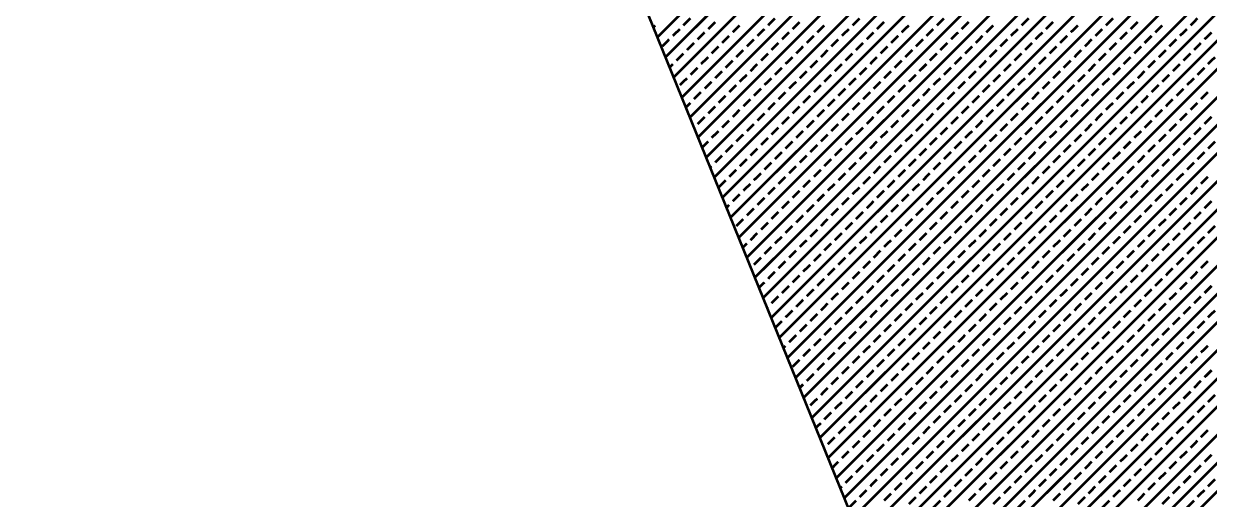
# Model space of a CAD drawing. Extents: x 2 to 176, y -19 to 159.
# Drawn here: x 113.923 to 115.661, y 117.927 to 118.625 of the extents above; entities that cross this region are included whole.
import ezdxf

# ---------------------------------------------------------------- set-up
doc = ezdxf.new("R2010")
doc.units = 0
doc.layers.add('BG_SILKSCREEN_TOP', color=7, linetype='CONTINUOUS')

msp = doc.modelspace()

# ---------------------------------------------------------------- linework, layer by layer
at = {"layer": 'BG_SILKSCREEN_TOP', "const_width": 0.00381}
for points in [[(113.925096, 120.891554), (115.144804, 117.883178)], [(114.935508, 118.399306), (116.572284, 120.035574)], [(114.9477, 118.369842), (116.601494, 120.024144)], [(114.959638, 118.340632), (116.631212, 120.01246)], [(114.971576, 118.311168), (116.66093, 120.000522)], [(114.98326, 118.281704), (116.685822, 119.984266)], [(114.995198, 118.252494), (116.709698, 119.96674)], [(115.007136, 118.222776), (116.733828, 119.949722)], [(115.019328, 118.193566), (116.756434, 119.930926)], [(115.031012, 118.164356), (116.775484, 119.908574)], [(115.04295, 118.134638), (116.794534, 119.886476)], [(115.054888, 118.105428), (116.813584, 119.864124)], [(115.066572, 118.076218), (116.828824, 119.838216)], [(115.07851, 118.0465), (116.842794, 119.810784)], [(115.090448, 118.01729), (116.856764, 119.78386)], [(115.10264, 117.98808), (116.868702, 119.754142)], [(115.114578, 117.958362), (116.876576, 119.720868)], [(115.126262, 117.929152), (116.884704, 119.687848)], [(115.1382, 117.899688), (116.890292, 119.65178)], [(115.151408, 117.872002), (116.889784, 119.610378)], [(115.167156, 117.846094), (116.889784, 119.568976)], [(115.182142, 117.820186), (116.879116, 119.516652)], [(115.19789, 117.794278), (116.864384, 119.460772)], [(115.21313, 117.76837), (116.840254, 119.394986)], [(114.852196, 118.604792), (115.578636, 119.331486)], [(115.228624, 117.742462), (116.813076, 119.326914)], [(114.864134, 118.575582), (115.60048, 119.312182)], [(114.876326, 118.546372), (115.629182, 119.299228)], [(114.88801, 118.516654), (115.65763, 119.286528)], [(114.92357, 118.428516), (115.783868, 119.288814)], [(114.899948, 118.487444), (115.693952, 119.281448)], [(114.911886, 118.458234), (115.734338, 119.280686)], [(115.247166, 117.719856), (116.786406, 119.258842)], [(115.268502, 117.69979), (116.759482, 119.190516)], [(115.290092, 117.680232), (116.732812, 119.122444)], [(115.311682, 117.660166), (116.705634, 119.054372)], [(115.333018, 117.640354), (116.678964, 118.986046)], [(115.354608, 117.620542), (116.65204, 118.917974)], [(114.890296, 118.622318), (114.90071, 118.632732)], [(114.926618, 118.616984), (114.937032, 118.627398)], [(115.014502, 118.622318), (115.024408, 118.632732)], [(115.050316, 118.616984), (115.06073, 118.627398)], [(115.1382, 118.622318), (115.148614, 118.632732)], [(115.174014, 118.616984), (115.184428, 118.627398)], [(115.261898, 118.622318), (115.272312, 118.632732)], [(115.29822, 118.616984), (115.308634, 118.627398)], [(115.386104, 118.622318), (115.396518, 118.632732)], [(115.421918, 118.616984), (115.432332, 118.627398)], [(115.509802, 118.622318), (115.520216, 118.632732)], [(115.546124, 118.616984), (115.556538, 118.627398)], [(115.634008, 118.622318), (115.643914, 118.632732)], [(114.846354, 118.619778), (114.849148, 118.622318)], [(114.874802, 118.607078), (114.885216, 118.616984)], [(114.911124, 118.601998), (114.921538, 118.612158)], [(114.962686, 118.612158), (114.972846, 118.622318)], [(114.998754, 118.607078), (115.009168, 118.616984)], [(115.034822, 118.601998), (115.045236, 118.612158)], [(115.086638, 118.612158), (115.096798, 118.622318)], [(115.122706, 118.607078), (115.132866, 118.616984)], [(115.159028, 118.601998), (115.169188, 118.612158)], [(115.210336, 118.612158), (115.22075, 118.622318)], [(115.246658, 118.607078), (115.256818, 118.616984)], [(115.282726, 118.601998), (115.29314, 118.612158)], [(115.334288, 118.612158), (115.344448, 118.622318)], [(115.370356, 118.607078), (115.38077, 118.616984)], [(115.406424, 118.601998), (115.416838, 118.612158)], [(115.45824, 118.612158), (115.468654, 118.622318)], [(115.494308, 118.607078), (115.504468, 118.616984)], [(115.53063, 118.601998), (115.54079, 118.612158)], [(115.581938, 118.612158), (115.592352, 118.622318)], [(115.61826, 118.607078), (115.628674, 118.616984)], [(115.654328, 118.601998), (115.664742, 118.612158)], [(114.859562, 118.591584), (114.869468, 118.601998)], [(114.89563, 118.58625), (114.90579, 118.596664)], [(114.931698, 118.58117), (114.941858, 118.591584)], [(114.946938, 118.596664), (114.957352, 118.607078)], [(114.98326, 118.591584), (114.993674, 118.601998)], [(115.019328, 118.58625), (115.029742, 118.596664)], [(115.05565, 118.58117), (115.06581, 118.591584)], [(115.071144, 118.596664), (115.081558, 118.607078)], [(115.106958, 118.591584), (115.117372, 118.601998)], [(115.14328, 118.58625), (115.153694, 118.596664)], [(115.179348, 118.58117), (115.189762, 118.591584)], [(115.194842, 118.596664), (115.205256, 118.607078)], [(115.231164, 118.591584), (115.241578, 118.601998)], [(115.266978, 118.58625), (115.277392, 118.596664)], [(115.3033, 118.58117), (115.313714, 118.591584)], [(115.319048, 118.596664), (115.328954, 118.607078)], [(115.354862, 118.591584), (115.365276, 118.601998)], [(115.391184, 118.58625), (115.401598, 118.596664)], [(115.427252, 118.58117), (115.437412, 118.591584)], [(115.442746, 118.596664), (115.45316, 118.607078)], [(115.479068, 118.591584), (115.488974, 118.601998)], [(115.514882, 118.58625), (115.525296, 118.596664)], [(115.551204, 118.58117), (115.561618, 118.591584)], [(115.566444, 118.596664), (115.576858, 118.607078)], [(115.602766, 118.591584), (115.61318, 118.601998)], [(115.639088, 118.58625), (115.648994, 118.596664)], [(114.879882, 118.570756), (114.890296, 118.58117)], [(114.916204, 118.565676), (114.926618, 118.575836)], [(114.967766, 118.575836), (114.97818, 118.58625)], [(115.004088, 118.570756), (115.014502, 118.58117)], [(115.039902, 118.565676), (115.050316, 118.575836)], [(115.091972, 118.575836), (115.101878, 118.58625)], [(115.127786, 118.570756), (115.1382, 118.58117)], [(115.164108, 118.565676), (115.174014, 118.575836)], [(115.21567, 118.575836), (115.226084, 118.58625)], [(115.251484, 118.570756), (115.261898, 118.58117)], [(115.287806, 118.565676), (115.29822, 118.575836)], [(115.339368, 118.575836), (115.349782, 118.58625)], [(115.37569, 118.570756), (115.386104, 118.58117)], [(115.411504, 118.565676), (115.421918, 118.575836)], [(115.463574, 118.575836), (115.473734, 118.58625)], [(115.499388, 118.570756), (115.509802, 118.58117)], [(115.53571, 118.565676), (115.546124, 118.575836)], [(115.587272, 118.575836), (115.597686, 118.58625)], [(115.623594, 118.570756), (115.634008, 118.58117)], [(115.659408, 118.565676), (115.669822, 118.575836)], [(114.87023, 118.56085), (114.874802, 118.565676)], [(114.90071, 118.549928), (114.911124, 118.560342)], [(114.952272, 118.560342), (114.962686, 118.570756)], [(114.988594, 118.555262), (114.998754, 118.565676)], [(115.024408, 118.549928), (115.034822, 118.560342)], [(115.076224, 118.560342), (115.086638, 118.570756)], [(115.112292, 118.555262), (115.122706, 118.565676)], [(115.148614, 118.549928), (115.159028, 118.560342)], [(115.199922, 118.560342), (115.210336, 118.570756)], [(115.236244, 118.555262), (115.246658, 118.565676)], [(115.272312, 118.549928), (115.282726, 118.560342)], [(115.324128, 118.560342), (115.334288, 118.570756)], [(115.360196, 118.555262), (115.370356, 118.565676)], [(115.396518, 118.549928), (115.406424, 118.560342)], [(115.447826, 118.560342), (115.45824, 118.570756)], [(115.484148, 118.555262), (115.494308, 118.565676)], [(115.520216, 118.549928), (115.53063, 118.560342)], [(115.571524, 118.560342), (115.581938, 118.570756)], [(115.607846, 118.555262), (115.61826, 118.565676)], [(115.643914, 118.549928), (115.654328, 118.560342)], [(114.885216, 118.534942), (114.89563, 118.544848)], [(114.921538, 118.529608), (114.931698, 118.539768)], [(114.937032, 118.544848), (114.946938, 118.555262)], [(114.972846, 118.539768), (114.98326, 118.549928)], [(115.009168, 118.534942), (115.019328, 118.544848)], [(115.045236, 118.529608), (115.05565, 118.539768)], [(115.06073, 118.544848), (115.071144, 118.555262)], [(115.096798, 118.539768), (115.106958, 118.549928)], [(115.132866, 118.534942), (115.14328, 118.544848)], [(115.169188, 118.529608), (115.179348, 118.539768)], [(115.184428, 118.544848), (115.194842, 118.555262)], [(115.22075, 118.539768), (115.231164, 118.549928)], [(115.256818, 118.534942), (115.266978, 118.544848)], [(115.29314, 118.529608), (115.3033, 118.539768)], [(115.308634, 118.544848), (115.319048, 118.555262)], [(115.344448, 118.539768), (115.354862, 118.549928)], [(115.38077, 118.534942), (115.391184, 118.544848)], [(115.416838, 118.529608), (115.427252, 118.539768)], [(115.432332, 118.544848), (115.442746, 118.555262)], [(115.468654, 118.539768), (115.479068, 118.549928)], [(115.504468, 118.534942), (115.514882, 118.544848)], [(115.54079, 118.529608), (115.551204, 118.539768)], [(115.556538, 118.544848), (115.566444, 118.555262)], [(115.592352, 118.539768), (115.602766, 118.549928)], [(115.628674, 118.534942), (115.639088, 118.544848)], [(114.90579, 118.514114), (114.916204, 118.524528)], [(114.957352, 118.524528), (114.967766, 118.534942)], [(114.993674, 118.519194), (115.004088, 118.529608)], [(115.029742, 118.514114), (115.039902, 118.524528)], [(115.081558, 118.524528), (115.091972, 118.534942)], [(115.117372, 118.519194), (115.127786, 118.529608)], [(115.153694, 118.514114), (115.164108, 118.524528)], [(115.205256, 118.524528), (115.21567, 118.534942)], [(115.241578, 118.519194), (115.251484, 118.529608)], [(115.277392, 118.514114), (115.287806, 118.524528)], [(115.328954, 118.524528), (115.339368, 118.534942)], [(115.365276, 118.519194), (115.37569, 118.529608)], [(115.401598, 118.514114), (115.411504, 118.524528)], [(115.45316, 118.524528), (115.463574, 118.534942)], [(115.488974, 118.519194), (115.499388, 118.529608)], [(115.525296, 118.514114), (115.53571, 118.524528)], [(115.576858, 118.524528), (115.587272, 118.534942)], [(115.61318, 118.519194), (115.623594, 118.529608)], [(115.648994, 118.514114), (115.659408, 118.524528)], [(114.894106, 118.502176), (114.90071, 118.50878)], [(114.926618, 118.493286), (114.937032, 118.5037)], [(114.941858, 118.50878), (114.952272, 118.519194)], [(114.97818, 118.5037), (114.988594, 118.514114)], [(115.014502, 118.49862), (115.024408, 118.50878)], [(115.050316, 118.493286), (115.06073, 118.5037)], [(115.06581, 118.50878), (115.076224, 118.519194)], [(115.101878, 118.5037), (115.112292, 118.514114)], [(115.1382, 118.49862), (115.148614, 118.50878)], [(115.174014, 118.493286), (115.184428, 118.5037)], [(115.189762, 118.50878), (115.199922, 118.519194)], [(115.226084, 118.5037), (115.236244, 118.514114)], [(115.261898, 118.49862), (115.272312, 118.50878)], [(115.29822, 118.493286), (115.308634, 118.5037)], [(115.313714, 118.50878), (115.324128, 118.519194)], [(115.349782, 118.5037), (115.360196, 118.514114)], [(115.386104, 118.49862), (115.396518, 118.50878)], [(115.421918, 118.493286), (115.432332, 118.5037)], [(115.437412, 118.50878), (115.447826, 118.519194)], [(115.473734, 118.5037), (115.484148, 118.514114)], [(115.509802, 118.49862), (115.520216, 118.50878)], [(115.546124, 118.493286), (115.556538, 118.5037)], [(115.561618, 118.50878), (115.571524, 118.519194)], [(115.597686, 118.5037), (115.607846, 118.514114)], [(115.634008, 118.49862), (115.643914, 118.50878)], [(114.911124, 118.477792), (114.921538, 118.488206)], [(114.962686, 118.488206), (114.972846, 118.49862)], [(114.998754, 118.482872), (115.009168, 118.493286)], [(115.034822, 118.477792), (115.045236, 118.488206)], [(115.086638, 118.488206), (115.096798, 118.49862)], [(115.122706, 118.482872), (115.132866, 118.493286)], [(115.159028, 118.477792), (115.169188, 118.488206)], [(115.210336, 118.488206), (115.22075, 118.49862)], [(115.246658, 118.482872), (115.256818, 118.493286)], [(115.282726, 118.477792), (115.29314, 118.488206)], [(115.334288, 118.488206), (115.344448, 118.49862)], [(115.370356, 118.482872), (115.38077, 118.493286)], [(115.406424, 118.477792), (115.416838, 118.488206)], [(115.45824, 118.488206), (115.468654, 118.49862)], [(115.494308, 118.482872), (115.504468, 118.493286)], [(115.53063, 118.477792), (115.54079, 118.488206)], [(115.581938, 118.488206), (115.592352, 118.49862)], [(115.61826, 118.482872), (115.628674, 118.493286)], [(115.654328, 118.477792), (115.664742, 118.488206)], [(114.946938, 118.472458), (114.957352, 118.482872)], [(114.98326, 118.467378), (114.993674, 118.477792)], [(115.019328, 118.462298), (115.029742, 118.472458)], [(115.071144, 118.472458), (115.081558, 118.482872)], [(115.106958, 118.467378), (115.117372, 118.477792)], [(115.14328, 118.462298), (115.153694, 118.472458)], [(115.194842, 118.472458), (115.205256, 118.482872)], [(115.231164, 118.467378), (115.241578, 118.477792)], [(115.266978, 118.462298), (115.277392, 118.472458)], [(115.319048, 118.472458), (115.328954, 118.482872)], [(115.354862, 118.467378), (115.365276, 118.477792)], [(115.391184, 118.462298), (115.401598, 118.472458)], [(115.442746, 118.472458), (115.45316, 118.482872)], [(115.479068, 118.467378), (115.488974, 118.477792)], [(115.514882, 118.462298), (115.525296, 118.472458)], [(115.566444, 118.472458), (115.576858, 118.482872)], [(115.602766, 118.467378), (115.61318, 118.477792)], [(115.639088, 118.462298), (115.648994, 118.472458)], [(114.917728, 118.443248), (114.926618, 118.452138)], [(114.931698, 118.457472), (114.941858, 118.467378)], [(114.967766, 118.452138), (114.97818, 118.462298)], [(115.004088, 118.447058), (115.014502, 118.457472)], [(115.039902, 118.441724), (115.050316, 118.452138)], [(115.05565, 118.457472), (115.06581, 118.467378)], [(115.091972, 118.452138), (115.101878, 118.462298)], [(115.127786, 118.447058), (115.1382, 118.457472)], [(115.164108, 118.441724), (115.174014, 118.452138)], [(115.179348, 118.457472), (115.189762, 118.467378)], [(115.21567, 118.452138), (115.226084, 118.462298)], [(115.251484, 118.447058), (115.261898, 118.457472)], [(115.287806, 118.441724), (115.29822, 118.452138)], [(115.3033, 118.457472), (115.313714, 118.467378)], [(115.339368, 118.452138), (115.349782, 118.462298)], [(115.37569, 118.447058), (115.386104, 118.457472)], [(115.411504, 118.441724), (115.421918, 118.452138)], [(115.427252, 118.457472), (115.437412, 118.467378)], [(115.463574, 118.452138), (115.473734, 118.462298)], [(115.499388, 118.447058), (115.509802, 118.457472)], [(115.53571, 118.441724), (115.546124, 118.452138)], [(115.551204, 118.457472), (115.561618, 118.467378)], [(115.587272, 118.452138), (115.597686, 118.462298)], [(115.623594, 118.447058), (115.634008, 118.457472)], [(115.659408, 118.441724), (115.669822, 118.452138)], [(114.952272, 118.436644), (114.962686, 118.447058)], [(114.988594, 118.431564), (114.998754, 118.441724)], [(115.024408, 118.42623), (115.034822, 118.436644)], [(115.076224, 118.436644), (115.086638, 118.447058)], [(115.112292, 118.431564), (115.122706, 118.441724)], [(115.148614, 118.42623), (115.159028, 118.436644)], [(115.199922, 118.436644), (115.210336, 118.447058)], [(115.236244, 118.431564), (115.246658, 118.441724)], [(115.272312, 118.42623), (115.282726, 118.436644)], [(115.324128, 118.436644), (115.334288, 118.447058)], [(115.360196, 118.431564), (115.370356, 118.441724)], [(115.396518, 118.42623), (115.406424, 118.436644)], [(115.447826, 118.436644), (115.45824, 118.447058)], [(115.484148, 118.431564), (115.494308, 118.441724)], [(115.520216, 118.42623), (115.53063, 118.436644)], [(115.571524, 118.436644), (115.581938, 118.447058)], [(115.607846, 118.431564), (115.61826, 118.441724)], [(115.643914, 118.42623), (115.654328, 118.436644)], [(114.937032, 118.42115), (114.946938, 118.431564)], [(114.972846, 118.415816), (114.98326, 118.42623)], [(115.009168, 118.410736), (115.019328, 118.42115)], [(115.06073, 118.42115), (115.071144, 118.431564)], [(115.096798, 118.415816), (115.106958, 118.42623)], [(115.132866, 118.410736), (115.14328, 118.42115)], [(115.184428, 118.42115), (115.194842, 118.431564)], [(115.22075, 118.415816), (115.231164, 118.42623)], [(115.256818, 118.410736), (115.266978, 118.42115)], [(115.308634, 118.42115), (115.319048, 118.431564)], [(115.344448, 118.415816), (115.354862, 118.42623)], [(115.38077, 118.410736), (115.391184, 118.42115)], [(115.432332, 118.42115), (115.442746, 118.431564)], [(115.468654, 118.415816), (115.479068, 118.42623)], [(115.504468, 118.410736), (115.514882, 118.42115)], [(115.556538, 118.42115), (115.566444, 118.431564)], [(115.592352, 118.415816), (115.602766, 118.42623)], [(115.628674, 118.410736), (115.639088, 118.42115)], [(114.929666, 118.414038), (114.931698, 118.415816)], [(114.957352, 118.400322), (114.967766, 118.410736)], [(114.993674, 118.395242), (115.004088, 118.405402)], [(115.029742, 118.389908), (115.039902, 118.400322)], [(115.045236, 118.405402), (115.05565, 118.415816)], [(115.081558, 118.400322), (115.091972, 118.410736)], [(115.117372, 118.395242), (115.127786, 118.405402)], [(115.153694, 118.389908), (115.164108, 118.400322)], [(115.169188, 118.405402), (115.179348, 118.415816)], [(115.205256, 118.400322), (115.21567, 118.410736)], [(115.241578, 118.395242), (115.251484, 118.405402)], [(115.277392, 118.389908), (115.287806, 118.400322)], [(115.29314, 118.405402), (115.3033, 118.415816)], [(115.328954, 118.400322), (115.339368, 118.410736)], [(115.365276, 118.395242), (115.37569, 118.405402)], [(115.401598, 118.389908), (115.411504, 118.400322)], [(115.416838, 118.405402), (115.427252, 118.415816)], [(115.45316, 118.400322), (115.463574, 118.410736)], [(115.488974, 118.395242), (115.499388, 118.405402)], [(115.525296, 118.389908), (115.53571, 118.400322)], [(115.54079, 118.405402), (115.551204, 118.415816)], [(115.576858, 118.400322), (115.587272, 118.410736)], [(115.61318, 118.395242), (115.623594, 118.405402)], [(115.648994, 118.389908), (115.659408, 118.400322)], [(114.941858, 118.384828), (114.952272, 118.395242)], [(114.97818, 118.380002), (114.988594, 118.389908)], [(115.014502, 118.374668), (115.024408, 118.384828)], [(115.06581, 118.384828), (115.076224, 118.395242)], [(115.101878, 118.380002), (115.112292, 118.389908)], [(115.1382, 118.374668), (115.148614, 118.384828)], [(115.189762, 118.384828), (115.199922, 118.395242)], [(115.226084, 118.380002), (115.236244, 118.389908)], [(115.261898, 118.374668), (115.272312, 118.384828)], [(115.313714, 118.384828), (115.324128, 118.395242)], [(115.349782, 118.380002), (115.360196, 118.389908)], [(115.386104, 118.374668), (115.396518, 118.384828)], [(115.437412, 118.384828), (115.447826, 118.395242)], [(115.473734, 118.380002), (115.484148, 118.389908)], [(115.509802, 118.374668), (115.520216, 118.384828)], [(115.561618, 118.384828), (115.571524, 118.395242)], [(115.597686, 118.380002), (115.607846, 118.389908)], [(115.634008, 118.374668), (115.643914, 118.384828)], [(114.962686, 118.364508), (114.972846, 118.374668)], [(114.998754, 118.359174), (115.009168, 118.369588)], [(115.034822, 118.354094), (115.045236, 118.364508)], [(115.050316, 118.369588), (115.06073, 118.380002)], [(115.086638, 118.364508), (115.096798, 118.374668)], [(115.122706, 118.359174), (115.132866, 118.369588)], [(115.159028, 118.354094), (115.169188, 118.364508)], [(115.174014, 118.369588), (115.184428, 118.380002)], [(115.210336, 118.364508), (115.22075, 118.374668)], [(115.246658, 118.359174), (115.256818, 118.369588)], [(115.282726, 118.354094), (115.29314, 118.364508)], [(115.29822, 118.369588), (115.308634, 118.380002)], [(115.334288, 118.364508), (115.344448, 118.374668)], [(115.370356, 118.359174), (115.38077, 118.369588)], [(115.406424, 118.354094), (115.416838, 118.364508)], [(115.421918, 118.369588), (115.432332, 118.380002)], [(115.45824, 118.364508), (115.468654, 118.374668)], [(115.494308, 118.359174), (115.504468, 118.369588)], [(115.53063, 118.354094), (115.54079, 118.364508)], [(115.546124, 118.369588), (115.556538, 118.380002)], [(115.581938, 118.364508), (115.592352, 118.374668)], [(115.61826, 118.359174), (115.628674, 118.369588)], [(115.654328, 118.354094), (115.664742, 118.364508)], [(114.953796, 118.35511), (114.957352, 118.359174)], [(114.98326, 118.34368), (114.993674, 118.354094)], [(115.019328, 118.338346), (115.029742, 118.34876)], [(115.071144, 118.34876), (115.081558, 118.359174)], [(115.106958, 118.34368), (115.117372, 118.354094)], [(115.14328, 118.338346), (115.153694, 118.34876)], [(115.194842, 118.34876), (115.205256, 118.359174)], [(115.231164, 118.34368), (115.241578, 118.354094)], [(115.266978, 118.338346), (115.277392, 118.34876)], [(115.319048, 118.34876), (115.328954, 118.359174)], [(115.354862, 118.34368), (115.365276, 118.354094)], [(115.391184, 118.338346), (115.401598, 118.34876)], [(115.442746, 118.34876), (115.45316, 118.359174)], [(115.479068, 118.34368), (115.488974, 118.354094)], [(115.514882, 118.338346), (115.525296, 118.34876)], [(115.566444, 118.34876), (115.576858, 118.359174)], [(115.602766, 118.34368), (115.61318, 118.354094)], [(115.639088, 118.338346), (115.648994, 118.34876)], [(114.967766, 118.328186), (114.97818, 118.338346)], [(115.004088, 118.322852), (115.014502, 118.333266)], [(115.05565, 118.333266), (115.06581, 118.34368)], [(115.091972, 118.328186), (115.101878, 118.338346)], [(115.127786, 118.322852), (115.1382, 118.333266)], [(115.179348, 118.333266), (115.189762, 118.34368)], [(115.21567, 118.328186), (115.226084, 118.338346)], [(115.251484, 118.322852), (115.261898, 118.333266)], [(115.3033, 118.333266), (115.313714, 118.34368)], [(115.339368, 118.328186), (115.349782, 118.338346)], [(115.37569, 118.322852), (115.386104, 118.333266)], [(115.427252, 118.333266), (115.437412, 118.34368)], [(115.463574, 118.328186), (115.473734, 118.338346)], [(115.499388, 118.322852), (115.509802, 118.333266)], [(115.551204, 118.333266), (115.561618, 118.34368)], [(115.587272, 118.328186), (115.597686, 118.338346)], [(115.623594, 118.322852), (115.634008, 118.333266)], [(114.988594, 118.307358), (114.998754, 118.317772)], [(115.024408, 118.302532), (115.034822, 118.312438)], [(115.039902, 118.317772), (115.050316, 118.328186)], [(115.076224, 118.312438), (115.086638, 118.322852)], [(115.112292, 118.307358), (115.122706, 118.317772)], [(115.148614, 118.302532), (115.159028, 118.312438)], [(115.164108, 118.317772), (115.174014, 118.328186)], [(115.199922, 118.312438), (115.210336, 118.322852)], [(115.236244, 118.307358), (115.246658, 118.317772)], [(115.272312, 118.302532), (115.282726, 118.312438)], [(115.287806, 118.317772), (115.29822, 118.328186)], [(115.324128, 118.312438), (115.334288, 118.322852)], [(115.360196, 118.307358), (115.370356, 118.317772)], [(115.396518, 118.302532), (115.406424, 118.312438)], [(115.411504, 118.317772), (115.421918, 118.328186)], [(115.447826, 118.312438), (115.45824, 118.322852)], [(115.484148, 118.307358), (115.494308, 118.317772)], [(115.520216, 118.302532), (115.53063, 118.312438)], [(115.53571, 118.317772), (115.546124, 118.328186)], [(115.571524, 118.312438), (115.581938, 118.322852)], [(115.607846, 118.307358), (115.61826, 118.317772)], [(115.643914, 118.302532), (115.654328, 118.312438)], [(115.659408, 118.317772), (115.669822, 118.328186)], [(114.977418, 118.29669), (114.98326, 118.302532)], [(115.009168, 118.287038), (115.019328, 118.297452)], [(115.06073, 118.297452), (115.071144, 118.307358)], [(115.096798, 118.292118), (115.106958, 118.302532)], [(115.132866, 118.287038), (115.14328, 118.297452)], [(115.184428, 118.297452), (115.194842, 118.307358)], [(115.22075, 118.292118), (115.231164, 118.302532)], [(115.256818, 118.287038), (115.266978, 118.297452)], [(115.308634, 118.297452), (115.319048, 118.307358)], [(115.344448, 118.292118), (115.354862, 118.302532)], [(115.38077, 118.287038), (115.391184, 118.297452)], [(115.432332, 118.297452), (115.442746, 118.307358)], [(115.468654, 118.292118), (115.479068, 118.302532)], [(115.504468, 118.287038), (115.514882, 118.297452)], [(115.556538, 118.297452), (115.566444, 118.307358)], [(115.592352, 118.292118), (115.602766, 118.302532)], [(115.628674, 118.287038), (115.639088, 118.297452)], [(114.993674, 118.27129), (115.004088, 118.281704)], [(115.045236, 118.281704), (115.05565, 118.292118)], [(115.081558, 118.276624), (115.091972, 118.287038)], [(115.117372, 118.27129), (115.127786, 118.281704)], [(115.169188, 118.281704), (115.179348, 118.292118)], [(115.205256, 118.276624), (115.21567, 118.287038)], [(115.241578, 118.27129), (115.251484, 118.281704)], [(115.29314, 118.281704), (115.3033, 118.292118)], [(115.328954, 118.276624), (115.339368, 118.287038)], [(115.365276, 118.27129), (115.37569, 118.281704)], [(115.416838, 118.281704), (115.427252, 118.292118)], [(115.45316, 118.276624), (115.463574, 118.287038)], [(115.488974, 118.27129), (115.499388, 118.281704)], [(115.54079, 118.281704), (115.551204, 118.292118)], [(115.576858, 118.276624), (115.587272, 118.287038)], [(115.61318, 118.27129), (115.623594, 118.281704)], [(115.014502, 118.250716), (115.024408, 118.26113)], [(115.029742, 118.26621), (115.039902, 118.276624)], [(115.06581, 118.26113), (115.076224, 118.27129)], [(115.101878, 118.255796), (115.112292, 118.26621)], [(115.1382, 118.250716), (115.148614, 118.26113)], [(115.153694, 118.26621), (115.164108, 118.276624)], [(115.189762, 118.26113), (115.199922, 118.27129)], [(115.226084, 118.255796), (115.236244, 118.26621)], [(115.261898, 118.250716), (115.272312, 118.26113)], [(115.277392, 118.26621), (115.287806, 118.276624)], [(115.313714, 118.26113), (115.324128, 118.27129)], [(115.349782, 118.255796), (115.360196, 118.26621)], [(115.386104, 118.250716), (115.396518, 118.26113)], [(115.401598, 118.26621), (115.411504, 118.276624)], [(115.437412, 118.26113), (115.447826, 118.27129)], [(115.473734, 118.255796), (115.484148, 118.26621)], [(115.509802, 118.250716), (115.520216, 118.26113)], [(115.525296, 118.26621), (115.53571, 118.276624)], [(115.561618, 118.26113), (115.571524, 118.27129)], [(115.597686, 118.255796), (115.607846, 118.26621)], [(115.634008, 118.250716), (115.643914, 118.26113)], [(115.648994, 118.26621), (115.659408, 118.276624)], [(115.00104, 118.237762), (115.009168, 118.245382)], [(115.050316, 118.245382), (115.06073, 118.255796)], [(115.086638, 118.240302), (115.096798, 118.250716)], [(115.122706, 118.235222), (115.132866, 118.245382)], [(115.174014, 118.245382), (115.184428, 118.255796)], [(115.210336, 118.240302), (115.22075, 118.250716)], [(115.246658, 118.235222), (115.256818, 118.245382)], [(115.29822, 118.245382), (115.308634, 118.255796)], [(115.334288, 118.240302), (115.344448, 118.250716)], [(115.370356, 118.235222), (115.38077, 118.245382)], [(115.421918, 118.245382), (115.432332, 118.255796)], [(115.45824, 118.240302), (115.468654, 118.250716)], [(115.494308, 118.235222), (115.504468, 118.245382)], [(115.546124, 118.245382), (115.556538, 118.255796)], [(115.581938, 118.240302), (115.592352, 118.250716)], [(115.61826, 118.235222), (115.628674, 118.245382)], [(115.034822, 118.229888), (115.045236, 118.240302)], [(115.071144, 118.225062), (115.081558, 118.235222)], [(115.106958, 118.219982), (115.117372, 118.229888)], [(115.159028, 118.229888), (115.169188, 118.240302)], [(115.194842, 118.225062), (115.205256, 118.235222)], [(115.231164, 118.219982), (115.241578, 118.229888)], [(115.282726, 118.229888), (115.29314, 118.240302)], [(115.319048, 118.225062), (115.328954, 118.235222)], [(115.354862, 118.219982), (115.365276, 118.229888)], [(115.406424, 118.229888), (115.416838, 118.240302)], [(115.442746, 118.225062), (115.45316, 118.235222)], [(115.479068, 118.219982), (115.488974, 118.229888)], [(115.53063, 118.229888), (115.54079, 118.240302)], [(115.566444, 118.225062), (115.576858, 118.235222)], [(115.602766, 118.219982), (115.61318, 118.229888)], [(115.654328, 118.229888), (115.664742, 118.240302)], [(115.012978, 118.208552), (115.014502, 118.209568)], [(115.019328, 118.214648), (115.029742, 118.225062)], [(115.05565, 118.209568), (115.06581, 118.219982)], [(115.091972, 118.204234), (115.101878, 118.214648)], [(115.127786, 118.199154), (115.1382, 118.209568)], [(115.14328, 118.214648), (115.153694, 118.225062)], [(115.179348, 118.209568), (115.189762, 118.219982)], [(115.21567, 118.204234), (115.226084, 118.214648)], [(115.251484, 118.199154), (115.261898, 118.209568)], [(115.266978, 118.214648), (115.277392, 118.225062)], [(115.3033, 118.209568), (115.313714, 118.219982)], [(115.339368, 118.204234), (115.349782, 118.214648)], [(115.37569, 118.199154), (115.386104, 118.209568)], [(115.391184, 118.214648), (115.401598, 118.225062)], [(115.427252, 118.209568), (115.437412, 118.219982)], [(115.463574, 118.204234), (115.473734, 118.214648)], [(115.499388, 118.199154), (115.509802, 118.209568)], [(115.514882, 118.214648), (115.525296, 118.225062)], [(115.551204, 118.209568), (115.561618, 118.219982)], [(115.587272, 118.204234), (115.597686, 118.214648)], [(115.623594, 118.199154), (115.634008, 118.209568)], [(115.639088, 118.214648), (115.648994, 118.225062)], [(115.039902, 118.194074), (115.050316, 118.204234)], [(115.076224, 118.18874), (115.086638, 118.199154)], [(115.112292, 118.18366), (115.122706, 118.194074)], [(115.164108, 118.194074), (115.174014, 118.204234)], [(115.199922, 118.18874), (115.210336, 118.199154)], [(115.236244, 118.18366), (115.246658, 118.194074)], [(115.287806, 118.194074), (115.29822, 118.204234)], [(115.324128, 118.18874), (115.334288, 118.199154)], [(115.360196, 118.18366), (115.370356, 118.194074)], [(115.411504, 118.194074), (115.421918, 118.204234)], [(115.447826, 118.18874), (115.45824, 118.199154)], [(115.484148, 118.18366), (115.494308, 118.194074)], [(115.53571, 118.194074), (115.546124, 118.204234)], [(115.571524, 118.18874), (115.581938, 118.199154)], [(115.607846, 118.18366), (115.61826, 118.194074)], [(115.659408, 118.194074), (115.669822, 118.204234)], [(115.02517, 118.178834), (115.034822, 118.18874)], [(115.06073, 118.173246), (115.071144, 118.18366)], [(115.096798, 118.168166), (115.106958, 118.178326)], [(115.132866, 118.162832), (115.14328, 118.173246)], [(115.148614, 118.178326), (115.159028, 118.18874)], [(115.184428, 118.173246), (115.194842, 118.18366)], [(115.22075, 118.168166), (115.231164, 118.178326)], [(115.256818, 118.162832), (115.266978, 118.173246)], [(115.272312, 118.178326), (115.282726, 118.18874)], [(115.308634, 118.173246), (115.319048, 118.18366)], [(115.344448, 118.168166), (115.354862, 118.178326)], [(115.38077, 118.162832), (115.391184, 118.173246)], [(115.396518, 118.178326), (115.406424, 118.18874)], [(115.432332, 118.173246), (115.442746, 118.18366)], [(115.468654, 118.168166), (115.479068, 118.178326)], [(115.504468, 118.162832), (115.514882, 118.173246)], [(115.520216, 118.178326), (115.53063, 118.18874)], [(115.556538, 118.173246), (115.566444, 118.18366)], [(115.592352, 118.168166), (115.602766, 118.178326)], [(115.628674, 118.162832), (115.639088, 118.173246)], [(115.643914, 118.178326), (115.654328, 118.18874)], [(115.045236, 118.157752), (115.05565, 118.168166)], [(115.081558, 118.152418), (115.091972, 118.162832)], [(115.117372, 118.147592), (115.127786, 118.157752)], [(115.169188, 118.157752), (115.179348, 118.168166)], [(115.205256, 118.152418), (115.21567, 118.162832)], [(115.241578, 118.147592), (115.251484, 118.157752)], [(115.29314, 118.157752), (115.3033, 118.168166)], [(115.328954, 118.152418), (115.339368, 118.162832)], [(115.365276, 118.147592), (115.37569, 118.157752)], [(115.416838, 118.157752), (115.427252, 118.168166)], [(115.45316, 118.152418), (115.463574, 118.162832)], [(115.488974, 118.147592), (115.499388, 118.157752)], [(115.54079, 118.157752), (115.551204, 118.168166)], [(115.576858, 118.152418), (115.587272, 118.162832)], [(115.61318, 118.147592), (115.623594, 118.157752)], [(115.037108, 118.149624), (115.039902, 118.152418)], [(115.06581, 118.137178), (115.076224, 118.147592)], [(115.101878, 118.132098), (115.112292, 118.142512)], [(115.153694, 118.142512), (115.164108, 118.152418)], [(115.189762, 118.137178), (115.199922, 118.147592)], [(115.226084, 118.132098), (115.236244, 118.142512)], [(115.277392, 118.142512), (115.287806, 118.152418)], [(115.313714, 118.137178), (115.324128, 118.147592)], [(115.349782, 118.132098), (115.360196, 118.142512)], [(115.401598, 118.142512), (115.411504, 118.152418)], [(115.437412, 118.137178), (115.447826, 118.147592)], [(115.473734, 118.132098), (115.484148, 118.142512)], [(115.525296, 118.142512), (115.53571, 118.152418)], [(115.561618, 118.137178), (115.571524, 118.147592)], [(115.597686, 118.132098), (115.607846, 118.142512)], [(115.648994, 118.142512), (115.659408, 118.152418)], [(115.050316, 118.121684), (115.06073, 118.132098)], [(115.086638, 118.116604), (115.096798, 118.127018)], [(115.122706, 118.11127), (115.132866, 118.121684)], [(115.1382, 118.127018), (115.148614, 118.137178)], [(115.174014, 118.121684), (115.184428, 118.132098)], [(115.210336, 118.116604), (115.22075, 118.127018)], [(115.246658, 118.11127), (115.256818, 118.121684)], [(115.261898, 118.127018), (115.272312, 118.137178)], [(115.29822, 118.121684), (115.308634, 118.132098)], [(115.334288, 118.116604), (115.344448, 118.127018)], [(115.370356, 118.11127), (115.38077, 118.121684)], [(115.386104, 118.127018), (115.396518, 118.137178)], [(115.421918, 118.121684), (115.432332, 118.132098)], [(115.45824, 118.116604), (115.468654, 118.127018)], [(115.494308, 118.11127), (115.504468, 118.121684)], [(115.509802, 118.127018), (115.520216, 118.137178)], [(115.546124, 118.121684), (115.556538, 118.132098)], [(115.581938, 118.116604), (115.592352, 118.127018)], [(115.61826, 118.11127), (115.628674, 118.121684)], [(115.634008, 118.127018), (115.643914, 118.137178)], [(115.071144, 118.10111), (115.081558, 118.11127)], [(115.106958, 118.095776), (115.117372, 118.10619)], [(115.159028, 118.10619), (115.169188, 118.116604)], [(115.194842, 118.10111), (115.205256, 118.11127)], [(115.231164, 118.095776), (115.241578, 118.10619)], [(115.282726, 118.10619), (115.29314, 118.116604)], [(115.319048, 118.10111), (115.328954, 118.11127)], [(115.354862, 118.095776), (115.365276, 118.10619)], [(115.406424, 118.10619), (115.416838, 118.116604)], [(115.442746, 118.10111), (115.45316, 118.11127)], [(115.479068, 118.095776), (115.488974, 118.10619)], [(115.53063, 118.10619), (115.54079, 118.116604)], [(115.566444, 118.10111), (115.576858, 118.11127)], [(115.602766, 118.095776), (115.61318, 118.10619)], [(115.654328, 118.10619), (115.664742, 118.116604)], [(115.06073, 118.090696), (115.06581, 118.095776)], [(115.091972, 118.080282), (115.101878, 118.090696)], [(115.14328, 118.090696), (115.153694, 118.10111)], [(115.179348, 118.085362), (115.189762, 118.095776)], [(115.21567, 118.080282), (115.226084, 118.090696)], [(115.266978, 118.090696), (115.277392, 118.10111)], [(115.3033, 118.085362), (115.313714, 118.095776)], [(115.339368, 118.080282), (115.349782, 118.090696)], [(115.391184, 118.090696), (115.401598, 118.10111)], [(115.427252, 118.085362), (115.437412, 118.095776)], [(115.463574, 118.080282), (115.473734, 118.090696)], [(115.514882, 118.090696), (115.525296, 118.10111)], [(115.551204, 118.085362), (115.561618, 118.095776)], [(115.587272, 118.080282), (115.597686, 118.090696)], [(115.639088, 118.090696), (115.648994, 118.10111)], [(115.076224, 118.065042), (115.086638, 118.074948)], [(115.112292, 118.059962), (115.122706, 118.069868)], [(115.127786, 118.074948), (115.1382, 118.085362)], [(115.164108, 118.069868), (115.174014, 118.080282)], [(115.199922, 118.065042), (115.210336, 118.074948)], [(115.236244, 118.059962), (115.246658, 118.069868)], [(115.251484, 118.074948), (115.261898, 118.085362)], [(115.287806, 118.069868), (115.29822, 118.080282)], [(115.324128, 118.065042), (115.334288, 118.074948)], [(115.360196, 118.059962), (115.370356, 118.069868)], [(115.37569, 118.074948), (115.386104, 118.085362)], [(115.411504, 118.069868), (115.421918, 118.080282)], [(115.447826, 118.065042), (115.45824, 118.074948)], [(115.484148, 118.059962), (115.494308, 118.069868)], [(115.499388, 118.074948), (115.509802, 118.085362)], [(115.53571, 118.069868), (115.546124, 118.080282)], [(115.571524, 118.065042), (115.581938, 118.074948)], [(115.607846, 118.059962), (115.61826, 118.069868)], [(115.623594, 118.074948), (115.634008, 118.085362)], [(115.659408, 118.069868), (115.669822, 118.080282)], [(115.096798, 118.044214), (115.106958, 118.054628)], [(115.148614, 118.054628), (115.159028, 118.065042)], [(115.184428, 118.049548), (115.194842, 118.059962)], [(115.22075, 118.044214), (115.231164, 118.054628)], [(115.272312, 118.054628), (115.282726, 118.065042)], [(115.308634, 118.049548), (115.319048, 118.059962)], [(115.344448, 118.044214), (115.354862, 118.054628)], [(115.396518, 118.054628), (115.406424, 118.065042)], [(115.432332, 118.049548), (115.442746, 118.059962)], [(115.468654, 118.044214), (115.479068, 118.054628)], [(115.520216, 118.054628), (115.53063, 118.065042)], [(115.556538, 118.049548), (115.566444, 118.059962)], [(115.592352, 118.044214), (115.602766, 118.054628)], [(115.643914, 118.054628), (115.654328, 118.065042)], [(115.084352, 118.032022), (115.091972, 118.039134)], [(115.132866, 118.039134), (115.14328, 118.049548)], [(115.169188, 118.0338), (115.179348, 118.044214)], [(115.205256, 118.02872), (115.21567, 118.039134)], [(115.256818, 118.039134), (115.266978, 118.049548)], [(115.29314, 118.0338), (115.3033, 118.044214)], [(115.328954, 118.02872), (115.339368, 118.039134)], [(115.38077, 118.039134), (115.391184, 118.049548)], [(115.416838, 118.0338), (115.427252, 118.044214)], [(115.45316, 118.02872), (115.463574, 118.039134)], [(115.504468, 118.039134), (115.514882, 118.049548)], [(115.54079, 118.0338), (115.551204, 118.044214)], [(115.576858, 118.02872), (115.587272, 118.039134)], [(115.628674, 118.039134), (115.639088, 118.049548)], [(115.101878, 118.007892), (115.112292, 118.018306)], [(115.117372, 118.02364), (115.127786, 118.0338)], [(115.153694, 118.018306), (115.164108, 118.02872)], [(115.189762, 118.013226), (115.199922, 118.02364)], [(115.226084, 118.007892), (115.236244, 118.018306)], [(115.241578, 118.02364), (115.251484, 118.0338)], [(115.277392, 118.018306), (115.287806, 118.02872)], [(115.313714, 118.013226), (115.324128, 118.02364)], [(115.349782, 118.007892), (115.360196, 118.018306)], [(115.365276, 118.02364), (115.37569, 118.0338)], [(115.401598, 118.018306), (115.411504, 118.02872)], [(115.437412, 118.013226), (115.447826, 118.02364)], [(115.473734, 118.007892), (115.484148, 118.018306)], [(115.488974, 118.02364), (115.499388, 118.0338)], [(115.525296, 118.018306), (115.53571, 118.02872)], [(115.561618, 118.013226), (115.571524, 118.02364)], [(115.597686, 118.007892), (115.607846, 118.018306)], [(115.61318, 118.02364), (115.623594, 118.0338)], [(115.648994, 118.018306), (115.659408, 118.02872)], [(115.1382, 118.002812), (115.148614, 118.013226)], [(115.174014, 117.997732), (115.184428, 118.007892)], [(115.210336, 117.992398), (115.22075, 118.002812)], [(115.261898, 118.002812), (115.272312, 118.013226)], [(115.29822, 117.997732), (115.308634, 118.007892)], [(115.334288, 117.992398), (115.344448, 118.002812)], [(115.386104, 118.002812), (115.396518, 118.013226)], [(115.421918, 117.997732), (115.432332, 118.007892)], [(115.45824, 117.992398), (115.468654, 118.002812)], [(115.509802, 118.002812), (115.520216, 118.013226)], [(115.546124, 117.997732), (115.556538, 118.007892)], [(115.581938, 117.992398), (115.592352, 118.002812)], [(115.634008, 118.002812), (115.643914, 118.013226)], [(115.108482, 117.973094), (115.117372, 117.982492)], [(115.122706, 117.987572), (115.132866, 117.997732)], [(115.159028, 117.982492), (115.169188, 117.992398)], [(115.194842, 117.977158), (115.205256, 117.987572)], [(115.231164, 117.972078), (115.241578, 117.982492)], [(115.246658, 117.987572), (115.256818, 117.997732)], [(115.282726, 117.982492), (115.29314, 117.992398)], [(115.319048, 117.977158), (115.328954, 117.987572)], [(115.354862, 117.972078), (115.365276, 117.982492)], [(115.370356, 117.987572), (115.38077, 117.997732)], [(115.406424, 117.982492), (115.416838, 117.992398)], [(115.442746, 117.977158), (115.45316, 117.987572)], [(115.479068, 117.972078), (115.488974, 117.982492)], [(115.494308, 117.987572), (115.504468, 117.997732)], [(115.53063, 117.982492), (115.54079, 117.992398)], [(115.566444, 117.977158), (115.576858, 117.987572)], [(115.602766, 117.972078), (115.61318, 117.982492)], [(115.61826, 117.987572), (115.628674, 117.997732)], [(115.654328, 117.982492), (115.664742, 117.992398)], [(115.14328, 117.966744), (115.153694, 117.977158)], [(115.179348, 117.961664), (115.189762, 117.972078)], [(115.21567, 117.956584), (115.226084, 117.966744)], [(115.266978, 117.966744), (115.277392, 117.977158)], [(115.3033, 117.961664), (115.313714, 117.972078)], [(115.339368, 117.956584), (115.349782, 117.966744)], [(115.391184, 117.966744), (115.401598, 117.977158)], [(115.427252, 117.961664), (115.437412, 117.972078)], [(115.463574, 117.956584), (115.473734, 117.966744)], [(115.514882, 117.966744), (115.525296, 117.977158)], [(115.551204, 117.961664), (115.561618, 117.972078)], [(115.587272, 117.956584), (115.597686, 117.966744)], [(115.639088, 117.966744), (115.648994, 117.977158)], [(115.127786, 117.95125), (115.1382, 117.961664)], [(115.164108, 117.94617), (115.174014, 117.956584)], [(115.199922, 117.940836), (115.210336, 117.95125)], [(115.251484, 117.95125), (115.261898, 117.961664)], [(115.287806, 117.94617), (115.29822, 117.956584)], [(115.324128, 117.940836), (115.334288, 117.95125)], [(115.37569, 117.95125), (115.386104, 117.961664)], [(115.411504, 117.94617), (115.421918, 117.956584)], [(115.447826, 117.940836), (115.45824, 117.95125)], [(115.499388, 117.95125), (115.509802, 117.961664)], [(115.53571, 117.94617), (115.546124, 117.956584)], [(115.571524, 117.940836), (115.581938, 117.95125)], [(115.623594, 117.95125), (115.634008, 117.961664)], [(115.659408, 117.94617), (115.669822, 117.956584)], [(115.12042, 117.943884), (115.122706, 117.94617)], [(115.148614, 117.930676), (115.159028, 117.940836)], [(115.184428, 117.925342), (115.194842, 117.935756)], [(115.22075, 117.920262), (115.231164, 117.930676)], [(115.236244, 117.935756), (115.246658, 117.94617)], [(115.272312, 117.930676), (115.282726, 117.940836)], [(115.308634, 117.925342), (115.319048, 117.935756)], [(115.344448, 117.920262), (115.354862, 117.930676)], [(115.360196, 117.935756), (115.370356, 117.94617)], [(115.396518, 117.930676), (115.406424, 117.940836)], [(115.432332, 117.925342), (115.442746, 117.935756)], [(115.468654, 117.920262), (115.479068, 117.930676)], [(115.484148, 117.935756), (115.494308, 117.94617)], [(115.520216, 117.930676), (115.53063, 117.940836)], [(115.556538, 117.925342), (115.566444, 117.935756)], [(115.592352, 117.920262), (115.602766, 117.930676)], [(115.607846, 117.935756), (115.61826, 117.94617)], [(115.643914, 117.930676), (115.654328, 117.940836)], [(115.132866, 117.914928), (115.14328, 117.925342)], [(115.256818, 117.914928), (115.266978, 117.925342)], [(115.38077, 117.914928), (115.391184, 117.925342)], [(115.504468, 117.914928), (115.514882, 117.925342)], [(115.628674, 117.914928), (115.639088, 117.925342)]]:
    msp.add_lwpolyline(points, dxfattribs=at)

doc.saveas('drawing.dxf')
